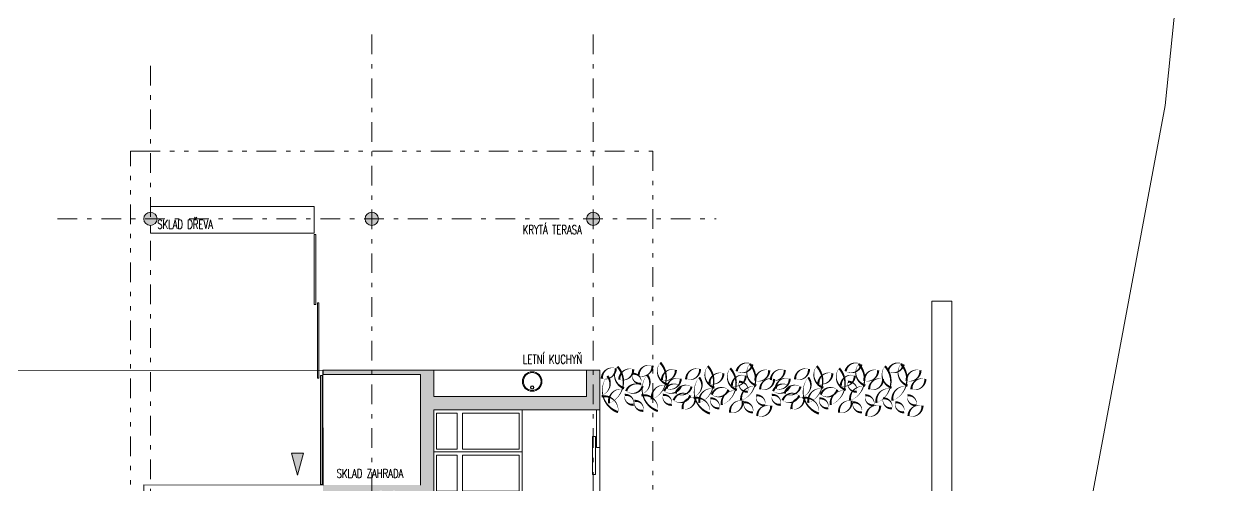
# Model space of a CAD drawing. Header units: metres. Extents: x -45 to 1930, y -347 to 488.
# Drawn here: x -26.3 to 1.06, y -17.75 to -7.34 of the extents above; entities that cross this region are included whole.
import ezdxf

# ---------------------------------------------------------------- set-up
doc = ezdxf.new("R2010")
doc.units = ezdxf.units.M
doc.linetypes.add('GETRENNT', pattern=[31.75, 12.7, -6.35, 0, -6.35, 0, -6.35])
doc.linetypes.add('ČERCHOVANÁ', pattern=[25.4, 12.7, -6.35, 0, -6.35])
doc.layers.add('FLOATINGWINDOWS', color=2, linetype='Continuous', plot=False)
for name, color, linetype in [('okna', 4, 'Continuous'), ('OSA', 7, 'ČERCHOVANÁ'), ('popis', 6, 'Continuous'), ('SRAFY', 3, 'Continuous'), ('SRAFY-TERÉN', 252, 'Continuous'), ('zariz.predmety', 203, 'Continuous'), ('ZARIZOVAKY', 251, 'Continuous'), ('ZDIVO', 1, 'Continuous')]:
    doc.layers.add(name, color=color, linetype=linetype)
doc.styles.add('ROMANS', font='romans.shx', dxfattribs={"width": 0.7})

# ---------------------------------------------------------------- blocks, each defined once
blk = doc.blocks.new('drez')
at = {"lineweight": 0}
for centre, radius in [((0, -0.28), 0.22), ((0, -0.28), 0.2), ((0, -0.145), 0.04), ((0, -0.145), 0.03)]:
    blk.add_circle(centre, radius, dxfattribs=at)

msp = doc.modelspace()

# ---------------------------------------------------------------- hatches: boundary and pattern name
at = {"layer": 'SRAFY', "linetype": 'Continuous', "lineweight": 0}
h = msp.add_hatch(color=256, dxfattribs=at)
edge = h.paths.add_edge_path()
edge.add_arc((-13.452857, -11.738423), 0.15, 0, 360)
edge = h.paths.add_edge_path()
edge.add_arc((-18.452857, -11.738423), 0.15, 0, 360)
edge = h.paths.add_edge_path()
edge.add_arc((-23.452857, -11.738423), 0.15, 0, 360)
h = msp.add_hatch(color=256, dxfattribs=at)
h.paths.add_polyline_path([(-17.352857, -17.757673), (-18.452857, -17.757673), (-18.452857, -17.907673), (-18.312598, -17.907673, -0.377964473), (-18.180311, -17.907673), (-18.016626, -17.907673, -0.377964473), (-17.884338, -17.907673), (-17.052857, -17.907673), (-17.052857, -17.857673), (-17.052857, -16.057673), (-13.452857, -16.057673), (-13.452857, -15.157673), (-13.602857, -15.157673), (-13.602857, -15.757673), (-17.052857, -15.757673), (-17.052857, -15.157673), (-18.452857, -15.157673), (-18.452857, -15.257673), (-17.352857, -15.257673)])
h.paths.add_polyline_path([(-19.552857, -17.757673), (-19.552857, -17.907673), (-18.452857, -17.907673), (-18.452857, -17.757673)])
h.paths.add_polyline_path([(-18.452857, -18.057673), (-18.452857, -17.907673), (-19.552857, -17.907673), (-19.552857, -19.007673), (-19.452857, -19.007673), (-19.452857, -18.057673)])
h.paths.add_polyline_path([(-18.050482, -17.982673, -0.215250437), (-18.016626, -17.907673), (-18.180311, -17.907673, -0.215250437), (-18.146454, -17.982673, -1), (-18.346454, -17.982673, -0.215250437), (-18.312598, -17.907673), (-18.452857, -17.907673), (-18.452857, -18.207673), (-17.777857, -18.207673), (-17.777857, -18.057673), (-17.152857, -18.057673), (-17.152857, -18.657673), (-17.052857, -18.657673), (-17.052857, -18.057673), (-17.052857, -17.907673), (-17.884338, -17.907673, -0.215250437), (-17.850482, -17.982673, -1)])
h.paths.add_polyline_path([(-19.552857, -15.157673), (-19.552857, -15.257673), (-18.452857, -15.257673), (-18.452857, -15.157673)])
h.paths.add_polyline_path([(-19.452857, -20.157673), (-19.354695, -20.157673), (-19.354695, -20.057673), (-19.452857, -20.057673), (-19.452857, -19.907673), (-19.552857, -19.907673), (-19.552857, -22.207673), (-18.452857, -22.207673), (-18.452857, -22.057673), (-19.452857, -22.057673)])
h.paths.add_polyline_path([(-17.752857, -20.157673), (-17.752857, -22.057673), (-18.452857, -22.057673), (-18.452857, -22.207673), (-13.452857, -22.207673), (-13.452857, -22.057673), (-17.052857, -22.057673), (-17.652857, -22.057673), (-17.652857, -20.157673), (-17.052857, -20.157673), (-17.052857, -20.057673), (-18.452857, -20.057673), (-18.452857, -20.157673)])
h.paths.add_polyline_path([(-18.452857, -22.207673), (-18.452857, -22.357673), (-13.452857, -22.357673), (-13.452857, -22.207673)])
h.paths.add_polyline_path([(-19.552857, -22.207673), (-19.552857, -22.357673), (-18.452857, -22.357673), (-18.452857, -22.207673)])
h.paths.add_polyline_path([(-13.302857, -22.207673), (-13.302857, -22.057673), (-13.452857, -22.057673), (-13.452857, -22.207673)])
h.paths.add_polyline_path([(-13.452857, -22.207673), (-13.452857, -22.357673), (-13.302857, -22.357673), (-13.302857, -22.207673)])
for points in [[(-13.302857, -15.157673), (-13.452857, -15.157673), (-13.452857, -16.057673), (-13.302857, -16.057673)], [(-20.264013, -17.03712), (-19.991701, -17.03712), (-20.127857, -17.535273)]]:
    msp.add_hatch(color=256, dxfattribs=at).paths.add_polyline_path(points)

# ---------------------------------------------------------------- linework, layer by layer
at = {"linetype": 'Continuous', "lineweight": 0}
for p, q in [((-5.806176, -22.207673), (-5.806176, -13.595433)), ((-5.356176, -13.595433), (-5.806176, -13.595433)), ((-5.356176, -22.207673), (-5.356176, -13.595433))]:
    msp.add_line(p, q, dxfattribs=at)
at = {"layer": 'FLOATINGWINDOWS', "linetype": 'Continuous', "lineweight": 0, "flags": 128}
msp.add_lwpolyline([(-23.602857, -30.027423), (-23.602857, -17.752723), (-19.552857, -17.757673), (-19.559079, -15.157688), (-13.302857, -15.157688), (-13.302857, -35.166604)], close=True, dxfattribs=at)
at = {"layer": 'okna', "linetype": 'Continuous', "lineweight": 0}
for p, q in [((-23.452857, -11.588423), (-23.452857, -11.458128)), ((-23.452857, -11.458128), (-19.751599, -11.458128)), ((-19.751599, -11.458128), (-19.751599, -12.058128)), ((-23.452857, -12.058128), (-23.452857, -11.888423)), ((-19.751599, -12.058128), (-23.452857, -12.058128)), ((-13.377857, -16.057673), (-13.377857, -16.907673)), ((-13.302857, -15.907673), (-13.302857, -16.907673)), ((-13.302857, -16.907673), (-13.377857, -16.907673))]:
    msp.add_line(p, q, dxfattribs=at)
msp.add_lwpolyline([(-13.471807, -16.661797), (-13.396807, -16.661797), (-13.396807, -17.51483), (-13.471807, -17.51483)], close=True, dxfattribs=at)
at = {"layer": 'OSA', "color": 253, "lineweight": 0, "ltscale": 0.035}
for p, q in [((-18.452857, -7.572646), (-18.452857, -35.004513)), ((-13.452857, -7.572646), (-13.452857, -36.635005)), ((-23.452857, -8.27749), (-23.452857, -33.800245)), ((-25.54695, -11.738423), (-10.673631, -11.738423))]:
    msp.add_line(p, q, dxfattribs=at)
at = {"layer": 'OSA', "linetype": 'Continuous', "lineweight": 0}
msp.add_line((-17.052857, -15.157673), (-13.602857, -15.157673), dxfattribs=at)
for points in [[(-19.717623, -13.673073), (-19.751599, -13.673073), (-19.751599, -12.094514), (-19.717623, -12.094514)], [(-19.645035, -15.339137), (-19.679011, -15.339137), (-19.679011, -13.637804), (-19.645035, -13.637804)], [(-19.576493, -17.743645), (-19.610469, -17.743645), (-19.610469, -15.277744), (-19.576493, -15.277744)]]:
    msp.add_lwpolyline(points, close=True, dxfattribs=at)
at = {"layer": 'SRAFY', "linetype": 'Continuous', "lineweight": 0}
for p, q in [((-20.264013, -17.03712), (-19.991701, -17.03712)), ((-20.127857, -17.535273), (-20.264013, -17.03712)), ((-20.127857, -17.535273), (-19.991701, -17.03712))]:
    msp.add_line(p, q, dxfattribs=at)
at = {"layer": 'SRAFY-TERÉN', "linetype": 'Continuous', "lineweight": 0}
msp.add_line((-19.552857, -15.157673), (-29.58968, -15.181693), dxfattribs=at)
at = {"layer": 'zariz.predmety', "color": 253, "linetype": 'Continuous', "ltscale": 0.001}
for points in [[(-12.112405, -15.056163, 0, 0, 0.520567051), (-12.112405, -15.056163, 0, 0.05, 0.520567051), (-12.426146, -15.286107, 0, 0.05, 0.520567051), (-12.112405, -15.056163, 0.05, 0.05, 0)], [(-11.937755, -14.987921, 0, 0, 0.520567051), (-11.937755, -14.987921, 0, 0.05, 0.520567051), (-11.787924, -15.476284, 0, 0.05, 0.520567051), (-11.809605, -15.499385, 0, 0.05, 0.520567051), (-12.126699, -15.818757, 0, 0.05, 0.520567051), (-11.937755, -14.987921, 0.05, 0.05, 0)], [(-10.864531, -15.067448, 0, 0, 0.520567051), (-10.864531, -15.067448, 0, 0.05, 0.520567051), (-10.7147, -15.555811, 0, 0.05, 0.520567051), (-10.73638, -15.578912, 0, 0.05, 0.520567051), (-11.053474, -15.898284, 0, 0.05, 0.520567051), (-10.864531, -15.067448, 0.05, 0.05, 0)], [(-10.21304, -15.184337, 0, 0, 0.520567051), (-10.21304, -15.184337, 0, 0.05, 0.520567051), (-9.85647, -15.028885, 0, 0.05, 0.520567051), (-10.21304, -15.184337, 0.05, 0.05, 0)], [(-9.91793, -15.018024, 0, 0, 0.520567051), (-9.91793, -15.018024, 0, 0.05, 0.520567051), (-9.768099, -15.506387, 0, 0.05, 0.520567051), (-9.789779, -15.529488, 0, 0.05, 0.520567051), (-10.106873, -15.84886, 0, 0.05, 0.520567051), (-9.91793, -15.018024, 0.05, 0.05, 0)], [(-8.404257, -15.067448, 0, 0, 0.520567051), (-8.404257, -15.067448, 0, 0.05, 0.520567051), (-8.254426, -15.555811, 0, 0.05, 0.520567051), (-8.276107, -15.578912, 0, 0.05, 0.520567051), (-8.593201, -15.898284, 0, 0.05, 0.520567051), (-8.404257, -15.067448, 0.05, 0.05, 0)], [(-7.752767, -15.184337, 0, 0, 0.520567051), (-7.752767, -15.184337, 0, 0.05, 0.520567051), (-7.396196, -15.028885, 0, 0.05, 0.520567051), (-7.752767, -15.184337, 0.05, 0.05, 0)], [(-7.457656, -15.018024, 0, 0, 0.520567051), (-7.457656, -15.018024, 0, 0.05, 0.520567051), (-7.307825, -15.506387, 0, 0.05, 0.520567051), (-7.329505, -15.529488, 0, 0.05, 0.520567051), (-7.6466, -15.84886, 0, 0.05, 0.520567051), (-7.457656, -15.018024, 0.05, 0.05, 0)], [(-6.863869, -15.067448, 0, 0, 0.520567051), (-6.863869, -15.067448, 0, 0.05, 0.520567051), (-6.714038, -15.555811, 0, 0.05, 0.520567051), (-6.735719, -15.578912, 0, 0.05, 0.520567051), (-7.052813, -15.898284, 0, 0.05, 0.520567051), (-6.863869, -15.067448, 0.05, 0.05, 0)], [(-6.797081, -15.184337, 0, 0, 0.520567051), (-6.797081, -15.184337, 0, 0.05, 0.520567051), (-6.440511, -15.028885, 0, 0.05, 0.520567051), (-6.797081, -15.184337, 0.05, 0.05, 0)], [(-6.501971, -15.018024, 0, 0, 0.520567051), (-6.501971, -15.018024, 0, 0.05, 0.520567051), (-6.35214, -15.506387, 0, 0.05, 0.520567051), (-6.37382, -15.529488, 0, 0.05, 0.520567051), (-6.690914, -15.84886, 0, 0.05, 0.520567051), (-6.501971, -15.018024, 0.05, 0.05, 0)], [(-12.891177, -16.107355, 0, 0, 0.520567051), (-12.891177, -16.107355, 0, 0.05, 0.520567051), (-13.260937, -15.754899, 0, 0.05, 0.520567051), (-13.253345, -15.724141, 0, 0.05, 0.520567051), (-13.133236, -15.290412, 0, 0.05, 0.520567051), (-12.891177, -16.107355, 0.05, 0.05, 0)], [(-12.942927, -15.118008, 0, 0, 0.520567051), (-12.942927, -15.118008, 0, 0.05, 0.520567051), (-13.256668, -15.347953, 0, 0.05, 0.520567051), (-12.942927, -15.118008, 0.05, 0.05, 0)], [(-12.905036, -15.077554, 0, 0, 0.520567051), (-12.905036, -15.077554, 0, 0.05, 0.520567051), (-12.755205, -15.565916, 0, 0.05, 0.520567051), (-12.776885, -15.589018, 0, 0.05, 0.520567051), (-13.09398, -15.90839, 0, 0.05, 0.520567051), (-12.905036, -15.077554, 0.05, 0.05, 0)], [(-12.548712, -15.141135, 0, 0, 0.520567051), (-12.548712, -15.141135, 0, 0.05, 0.520567051), (-12.862453, -15.371079, 0, 0.05, 0.520567051), (-12.548712, -15.141135, 0.05, 0.05, 0)], [(-12.369519, -15.463775, 0, 0, 0.520567051), (-12.369519, -15.463775, 0, 0.05, 0.520567051), (-12.569229, -15.241482, 0, 0.05, 0.520567051), (-12.369519, -15.463775, 0.05, 0.05, 0)], [(-11.992832, -16.08323, 0, 0, 0.520567051), (-11.992832, -16.08323, 0, 0.05, 0.520567051), (-12.362592, -15.730775, 0, 0.05, 0.520567051), (-12.354999, -15.700017, 0, 0.05, 0.520567051), (-12.234891, -15.266288, 0, 0.05, 0.520567051), (-11.992832, -16.08323, 0.05, 0.05, 0)], [(-11.586161, -15.153186, 0, 0, 0.520567051), (-11.586161, -15.153186, 0, 0.05, 0.520567051), (-11.899901, -15.38313, 0, 0.05, 0.520567051), (-11.586161, -15.153186, 0.05, 0.05, 0)], [(-11.475488, -15.349659, 0, 0, 0.520567051), (-11.475488, -15.349659, 0, 0.05, 0.520567051), (-11.789229, -15.579603, 0, 0.05, 0.520567051), (-11.475488, -15.349659, 0.05, 0.05, 0)], [(-11.03918, -15.13569, 0, 0, 0.520567051), (-11.03918, -15.13569, 0, 0.05, 0.520567051), (-11.352921, -15.365634, 0, 0.05, 0.520567051), (-11.03918, -15.13569, 0.05, 0.05, 0)], [(-10.816678, -16.139901, 0, 0, 0.520567051), (-10.816678, -16.139901, 0, 0.05, 0.520567051), (-11.186438, -15.787446, 0, 0.05, 0.520567051), (-11.178845, -15.756688, 0, 0.05, 0.520567051), (-11.058736, -15.322959, 0, 0.05, 0.520567051), (-10.816678, -16.139901, 0.05, 0.05, 0)], [(-10.512936, -15.232713, 0, 0, 0.520567051), (-10.512936, -15.232713, 0, 0.05, 0.520567051), (-10.826677, -15.462657, 0, 0.05, 0.520567051), (-10.512936, -15.232713, 0.05, 0.05, 0)], [(-10.358281, -15.116292, 0, 0, 0.520567051), (-10.358281, -15.116292, 0, 0.05, 0.520567051), (-10.20845, -15.604654, 0, 0.05, 0.520567051), (-10.23013, -15.627756, 0, 0.05, 0.520567051), (-10.547224, -15.947128, 0, 0.05, 0.520567051), (-10.358281, -15.116292, 0.05, 0.05, 0)], [(-10.006686, -15.281556, 0, 0, 0.520567051), (-10.006686, -15.281556, 0, 0.05, 0.520567051), (-10.320427, -15.511501, 0, 0.05, 0.520567051), (-10.006686, -15.281556, 0.05, 0.05, 0)], [(-9.478041, -15.164771, 0, 0, 0.520567051), (-9.478041, -15.164771, 0, 0.05, 0.520567051), (-9.791782, -15.394715, 0, 0.05, 0.520567051), (-9.478041, -15.164771, 0.05, 0.05, 0)], [(-9.125887, -15.153186, 0, 0, 0.520567051), (-9.125887, -15.153186, 0, 0.05, 0.520567051), (-9.439628, -15.38313, 0, 0.05, 0.520567051), (-9.125887, -15.153186, 0.05, 0.05, 0)], [(-9.015214, -15.349659, 0, 0, 0.520567051), (-9.015214, -15.349659, 0, 0.05, 0.520567051), (-9.328955, -15.579603, 0, 0.05, 0.520567051), (-9.015214, -15.349659, 0.05, 0.05, 0)], [(-8.578907, -15.13569, 0, 0, 0.520567051), (-8.578907, -15.13569, 0, 0.05, 0.520567051), (-8.892648, -15.365634, 0, 0.05, 0.520567051), (-8.578907, -15.13569, 0.05, 0.05, 0)], [(-8.356404, -16.139901, 0, 0, 0.520567051), (-8.356404, -16.139901, 0, 0.05, 0.520567051), (-8.726164, -15.787446, 0, 0.05, 0.520567051), (-8.718571, -15.756688, 0, 0.05, 0.520567051), (-8.598463, -15.322959, 0, 0.05, 0.520567051), (-8.356404, -16.139901, 0.05, 0.05, 0)], [(-8.052662, -15.232713, 0, 0, 0.520567051), (-8.052662, -15.232713, 0, 0.05, 0.520567051), (-8.366403, -15.462657, 0, 0.05, 0.520567051), (-8.052662, -15.232713, 0.05, 0.05, 0)], [(-7.898007, -15.116292, 0, 0, 0.520567051), (-7.898007, -15.116292, 0, 0.05, 0.520567051), (-7.748176, -15.604654, 0, 0.05, 0.520567051), (-7.769856, -15.627756, 0, 0.05, 0.520567051), (-8.086951, -15.947128, 0, 0.05, 0.520567051), (-7.898007, -15.116292, 0.05, 0.05, 0)], [(-7.546412, -15.281556, 0, 0, 0.520567051), (-7.546412, -15.281556, 0, 0.05, 0.520567051), (-7.860153, -15.511501, 0, 0.05, 0.520567051), (-7.546412, -15.281556, 0.05, 0.05, 0)], [(-7.017767, -15.164771, 0, 0, 0.520567051), (-7.017767, -15.164771, 0, 0.05, 0.520567051), (-7.331508, -15.394715, 0, 0.05, 0.520567051), (-7.017767, -15.164771, 0.05, 0.05, 0)], [(-6.062082, -15.164771, 0, 0, 0.520567051), (-6.062082, -15.164771, 0, 0.05, 0.520567051), (-6.375823, -15.394715, 0, 0.05, 0.520567051), (-6.062082, -15.164771, 0.05, 0.05, 0)], [(-12.33518, -15.521686, 0, 0, 0.520567051), (-12.33518, -15.521686, 0, 0.05, 0.520567051), (-12.708153, -15.632135, 0, 0.05, 0.520567051), (-12.33518, -15.521686, 0.05, 0.05, 0)], [(-11.473771, -15.521852, 0, 0, 0.520567051), (-11.473771, -15.521852, 0, 0.05, 0.520567051), (-11.846744, -15.632302, 0, 0.05, 0.520567051), (-11.473771, -15.521852, 0.05, 0.05, 0)], [(-11.589013, -15.687256, 0, 0, 0.520567051), (-11.589013, -15.687256, 0, 0.05, 0.520567051), (-11.232442, -15.531804, 0, 0.05, 0.520567051), (-11.589013, -15.687256, 0.05, 0.05, 0)], [(-10.400546, -15.601379, 0, 0, 0.520567051), (-10.400546, -15.601379, 0, 0.05, 0.520567051), (-10.773519, -15.711829, 0, 0.05, 0.520567051), (-10.400546, -15.601379, 0.05, 0.05, 0)], [(-9.959588, -15.645743, 0, 0, 0.520567051), (-9.959588, -15.645743, 0, 0.05, 0.520567051), (-10.159298, -15.42345, 0, 0.05, 0.520567051), (-9.959588, -15.645743, 0.05, 0.05, 0)], [(-9.367368, -15.361243, 0, 0, 0.520567051), (-9.367368, -15.361243, 0, 0.05, 0.520567051), (-9.681109, -15.591188, 0, 0.05, 0.520567051), (-9.367368, -15.361243, 0.05, 0.05, 0)], [(-9.013497, -15.521852, 0, 0, 0.520567051), (-9.013497, -15.521852, 0, 0.05, 0.520567051), (-9.38647, -15.632302, 0, 0.05, 0.520567051), (-9.013497, -15.521852, 0.05, 0.05, 0)], [(-9.128739, -15.687256, 0, 0, 0.520567051), (-9.128739, -15.687256, 0, 0.05, 0.520567051), (-8.772169, -15.531804, 0, 0.05, 0.520567051), (-9.128739, -15.687256, 0.05, 0.05, 0)], [(-7.940273, -15.601379, 0, 0, 0.520567051), (-7.940273, -15.601379, 0, 0.05, 0.520567051), (-8.313245, -15.711829, 0, 0.05, 0.520567051), (-7.940273, -15.601379, 0.05, 0.05, 0)], [(-7.499315, -15.645743, 0, 0, 0.520567051), (-7.499315, -15.645743, 0, 0.05, 0.520567051), (-7.699024, -15.42345, 0, 0.05, 0.520567051), (-7.499315, -15.645743, 0.05, 0.05, 0)], [(-6.907095, -15.361243, 0, 0, 0.520567051), (-6.907095, -15.361243, 0, 0.05, 0.520567051), (-7.220835, -15.591188, 0, 0.05, 0.520567051), (-6.907095, -15.361243, 0.05, 0.05, 0)], [(-5.951409, -15.361243, 0, 0, 0.520567051), (-5.951409, -15.361243, 0, 0.05, 0.520567051), (-6.26515, -15.591188, 0, 0.05, 0.520567051), (-5.951409, -15.361243, 0.05, 0.05, 0)], [(-12.539465, -15.940967, 0, 0, 0.520567051), (-12.539465, -15.940967, 0, 0.05, 0.520567051), (-12.739175, -15.718674, 0, 0.05, 0.520567051), (-12.539465, -15.940967, 0.05, 0.05, 0)], [(-12.321564, -16.076264, 0, 0, 0.520567051), (-12.321564, -16.076264, 0, 0.05, 0.520567051), (-12.521274, -15.853971, 0, 0.05, 0.520567051), (-12.321564, -16.076264, 0.05, 0.05, 0)], [(-11.678056, -15.941133, 0, 0, 0.520567051), (-11.678056, -15.941133, 0, 0.05, 0.520567051), (-11.877766, -15.71884, 0, 0.05, 0.520567051), (-11.678056, -15.941133, 0.05, 0.05, 0)], [(-11.261955, -15.73021, 0, 0, 0.520567051), (-11.261955, -15.73021, 0, 0.05, 0.520567051), (-11.634928, -15.840659, 0, 0.05, 0.520567051), (-11.261955, -15.73021, 0.05, 0.05, 0)], [(-11.432164, -16.039314, 0, 0, 0.520567051), (-11.432164, -16.039314, 0, 0.05, 0.520567051), (-11.149063, -15.772553, 0, 0.05, 0.520567051), (-11.432164, -16.039314, 0.05, 0.05, 0)], [(-10.604832, -16.02066, 0, 0, 0.520567051), (-10.604832, -16.02066, 0, 0.05, 0.520567051), (-10.804541, -15.798367, 0, 0.05, 0.520567051), (-10.604832, -16.02066, 0.05, 0.05, 0)], [(-10.35894, -16.118841, 0, 0, 0.520567051), (-10.35894, -16.118841, 0, 0.05, 0.520567051), (-10.075839, -15.85208, 0, 0.05, 0.520567051), (-10.35894, -16.118841, 0.05, 0.05, 0)], [(-9.846203, -16.109856, 0, 0, 0.520567051), (-9.846203, -16.109856, 0, 0.05, 0.520567051), (-10.045912, -15.887563, 0, 0.05, 0.520567051), (-9.846203, -16.109856, 0.05, 0.05, 0)], [(-9.569937, -15.952718, 0, 0, 0.520567051), (-9.569937, -15.952718, 0, 0.05, 0.520567051), (-9.769646, -15.730425, 0, 0.05, 0.520567051), (-9.569937, -15.952718, 0.05, 0.05, 0)], [(-9.217783, -15.941133, 0, 0, 0.520567051), (-9.217783, -15.941133, 0, 0.05, 0.520567051), (-9.417492, -15.71884, 0, 0.05, 0.520567051), (-9.217783, -15.941133, 0.05, 0.05, 0)], [(-8.801682, -15.73021, 0, 0, 0.520567051), (-8.801682, -15.73021, 0, 0.05, 0.520567051), (-9.174654, -15.840659, 0, 0.05, 0.520567051), (-8.801682, -15.73021, 0.05, 0.05, 0)], [(-8.971891, -16.039314, 0, 0, 0.520567051), (-8.971891, -16.039314, 0, 0.05, 0.520567051), (-8.68879, -15.772553, 0, 0.05, 0.520567051), (-8.971891, -16.039314, 0.05, 0.05, 0)], [(-8.144558, -16.02066, 0, 0, 0.520567051), (-8.144558, -16.02066, 0, 0.05, 0.520567051), (-8.344268, -15.798367, 0, 0.05, 0.520567051), (-8.144558, -16.02066, 0.05, 0.05, 0)], [(-7.898666, -16.118841, 0, 0, 0.520567051), (-7.898666, -16.118841, 0, 0.05, 0.520567051), (-7.615565, -15.85208, 0, 0.05, 0.520567051), (-7.898666, -16.118841, 0.05, 0.05, 0)], [(-7.385929, -16.109856, 0, 0, 0.520567051), (-7.385929, -16.109856, 0, 0.05, 0.520567051), (-7.585639, -15.887563, 0, 0.05, 0.520567051), (-7.385929, -16.109856, 0.05, 0.05, 0)], [(-7.109663, -15.952718, 0, 0, 0.520567051), (-7.109663, -15.952718, 0, 0.05, 0.520567051), (-7.309373, -15.730425, 0, 0.05, 0.520567051), (-7.109663, -15.952718, 0.05, 0.05, 0)], [(-6.705316, -16.02066, 0, 0, 0.520567051), (-6.705316, -16.02066, 0, 0.05, 0.520567051), (-6.905026, -15.798367, 0, 0.05, 0.520567051), (-6.705316, -16.02066, 0.05, 0.05, 0)], [(-6.430244, -16.109856, 0, 0, 0.520567051), (-6.430244, -16.109856, 0, 0.05, 0.520567051), (-6.629953, -15.887563, 0, 0.05, 0.520567051), (-6.430244, -16.109856, 0.05, 0.05, 0)], [(-6.153978, -15.952718, 0, 0, 0.520567051), (-6.153978, -15.952718, 0, 0.05, 0.520567051), (-6.353688, -15.730425, 0, 0.05, 0.520567051), (-6.153978, -15.952718, 0.05, 0.05, 0)], [(-9.746356, -16.194914, 0, 0, 0.520567051), (-9.746356, -16.194914, 0, 0.05, 0.520567051), (-9.432615, -15.96497, 0, 0.05, 0.520567051), (-9.746356, -16.194914, 0.05, 0.05, 0)], [(-7.286083, -16.194914, 0, 0, 0.520567051), (-7.286083, -16.194914, 0, 0.05, 0.520567051), (-6.972342, -15.96497, 0, 0.05, 0.520567051), (-7.286083, -16.194914, 0.05, 0.05, 0)], [(-6.330397, -16.194914, 0, 0, 0.520567051), (-6.330397, -16.194914, 0, 0.05, 0.520567051), (-6.016657, -15.96497, 0, 0.05, 0.520567051), (-6.330397, -16.194914, 0.05, 0.05, 0)]]:
    msp.add_lwpolyline(points, format="xyseb", close=True, dxfattribs=at)
at = {"layer": 'ZARIZOVAKY', "linetype": 'Continuous', "lineweight": 0}
for points in [[(-15.052857, -16.057673), (-15.052857, -17.007673), (-17.052857, -17.007673), (-17.052857, -16.057673)], [(-16.525779, -16.128289), (-16.525779, -16.943818), (-16.992676, -16.943818), (-16.992676, -16.128289)], [(-15.127598, -16.128289), (-15.127598, -16.943818), (-16.406795, -16.943818), (-16.406795, -16.128289)], [(-15.052857, -17.007673), (-15.052857, -17.957673), (-17.052857, -17.957673), (-17.052857, -17.007673)], [(-16.525779, -17.078289), (-16.525779, -17.893818), (-16.992676, -17.893818), (-16.992676, -17.078289)], [(-15.127598, -17.078289), (-15.127598, -17.893818), (-16.406795, -17.893818), (-16.406795, -17.078289)]]:
    msp.add_lwpolyline(points, close=True, dxfattribs=at)
at = {"layer": 'ZDIVO', "linetype": 'GETRENNT', "lineweight": 0, "ltscale": 0.035}
for p, q in [((-23.902857, -30.213007), (-23.902857, -10.210871)), ((-23.677857, -10.210871), (-12.102857, -10.210871)), ((-12.102857, -10.210871), (-12.102857, -35.615123))]:
    msp.add_line(p, q, dxfattribs=at)
at = {"layer": 'ZDIVO', "linetype": 'Continuous', "lineweight": 0}
for p, q in [((-23.452857, -10.210871), (-23.902857, -10.210871)), ((-17.052857, -15.157673), (-19.552857, -15.157673)), ((-19.552857, -15.257673), (-19.552857, -15.157673)), ((-17.352857, -15.257673), (-19.552857, -15.257673)), ((-17.352857, -17.757673), (-17.352857, -15.257673)), ((-17.052857, -15.757673), (-17.052857, -15.157673)), ((-13.602857, -15.157673), (-13.602857, -15.757673)), ((-13.602857, -15.157673), (-13.302857, -15.157673)), ((-13.302857, -16.057673), (-13.302857, -15.157673)), ((-17.052857, -15.757673), (-13.602857, -15.757673)), ((-17.052857, -17.957673), (-17.052857, -16.057673)), ((-17.052857, -16.057673), (-13.302857, -16.057673))]:
    msp.add_line(p, q, dxfattribs=at)
at = {"layer": 'ZDIVO', "linetype": 'Continuous', "lineweight": 0, "flags": 128}
msp.add_lwpolyline([(-5.97027, -46.833055), (-29.112597, -30.29346), (-29.55417, -30.019693), (-29.644766, 7.836083), (-25.570115, 7.633634), (-15.169849, 7.416588), (1.059107, 6.497163), (-0.53726, -9.17884), (-2.824459, -21.436195), (-4.420714, -30.444402), (-5.862425, -42.7286)], close=True, dxfattribs=at)
at = {"layer": 'ZDIVO', "linetype": 'Continuous', "lineweight": 0}
for centre in [(-23.452857, -11.738423), (-18.452857, -11.738423), (-13.452857, -11.738423)]:
    msp.add_circle(centre, 0.15, dxfattribs=at)

# ---------------------------------------------------------------- block references
at = {"linetype": 'Continuous', "lineweight": 0, "rotation": 180}
msp.add_blockref('drez', (-14.830059, -15.695468), dxfattribs=at)

# ---------------------------------------------------------------- texts
at = {"layer": 'popis', "linetype": 'Continuous', "lineweight": 0, "char_height": 0.2, "attachment_point": 1, "style": 'ROMANS'}
for s, insert, width in [('SKLAD DŘEVA', (-23.29754, -11.759935), 2.20915077), ('KRYTÁ TERASA', (-15.040448, -11.88416), 2.20915077), ('LETNÍ KUCHYŇ', (-15.040448, -14.812537), 2.20915077), ('SKLAD ZAHRADA', (-19.24678, -17.393969), 2.81927378)]:
    msp.add_mtext(s, dxfattribs=dict(at, insert=insert, width=width))

doc.saveas('drawing.dxf')
